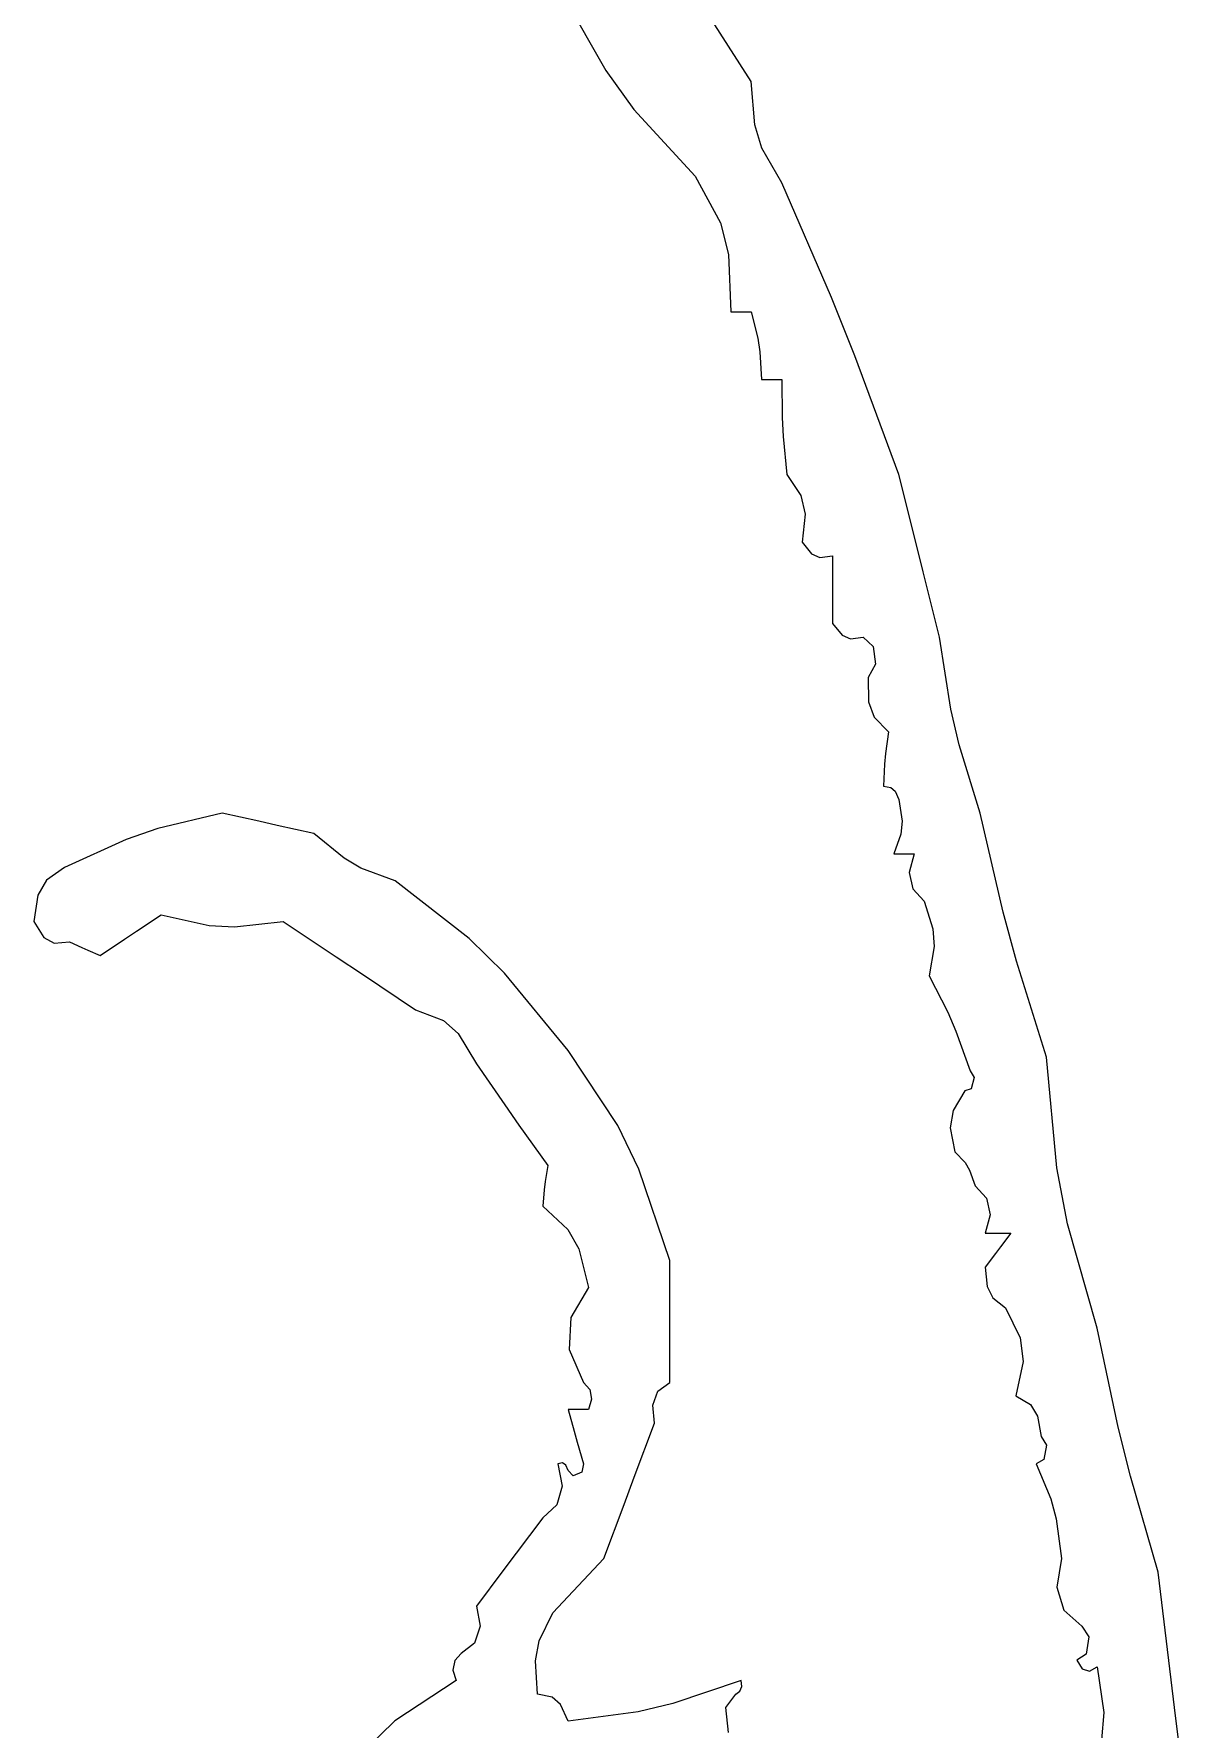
# Model space of a CAD drawing. Extents: x -446699 to 757189, y -606167 to -103070.
# Drawn here: x -297592.4 to -297351, y -470864 to -470508.5 of the extents above; entities that cross this region are included whole.
import ezdxf

# ---------------------------------------------------------------- set-up
doc = ezdxf.new("R2010")
doc.units = 0
doc.header["$LTSCALE"] = 1000
doc.header["$MEASUREMENT"] = 0
doc.layers.add('_0', color=7, linetype='Continuous')

# ---------------------------------------------------------------- blocks, each defined once
blk = doc.blocks.new('dianziq11')
for p, q in [((1210008.1, -133369.5), (1209595.1, -132723.5)), ((1209149.1, -132947.9), (1209361.5, -133321.3)), ((1209361.5, -133321.3), (1209487, -133494.6)), ((1210024.3, -133562.9), (1210008.1, -133369.5)), ((1209487, -133494.6), (1209759.4, -133791.1)), ((1210055.3, -133666.3), (1210024.3, -133562.9)), ((1210143.7, -133821.2), (1210055.3, -133666.3)), ((1209759.4, -133791.1), (1209870.8, -133998.8)), ((1210364, -134330.1), (1210143.7, -133821.2)), ((1209870.8, -133998.8), (1209907.5, -134138.5)), ((1209907.5, -134138.5), (1209917.7, -134393.4)), ((1209917.7, -134393.4), (1209953.9, -134393.4)), ((1209953.9, -134393.4), (1209971.9, -134393.4)), ((1209971.9, -134393.4), (1210008.1, -134393.4)), ((1210008.1, -134393.4), (1210036.8, -134510.1)), ((1210468.2, -134589.6), (1210364, -134330.1)), ((1210036.8, -134510.1), (1210046, -134572)), ((1210046, -134572), (1210053.3, -134694.5)), ((1210663.7, -135116.1), (1210468.2, -134589.6)), ((1210053.3, -134694.5), (1210089.5, -134694.5)), ((1210089.5, -134694.5), (1210107.6, -134694.5)), ((1210107.6, -134694.5), (1210143.7, -134694.5)), ((1210143.7, -134694.5), (1210145, -134863.6)), ((1210145, -134863.6), (1210149.6, -134948.5)), ((1210149.6, -134948.5), (1210166.3, -135116.1)), ((1210166.3, -135116.1), (1210228.6, -135210.7)), ((1210736, -135405.2), (1210663.7, -135116.1)), ((1210228.6, -135210.7), (1210247.1, -135292.7)), ((1210247.1, -135292.7), (1210234.2, -135417.3)), ((1210234.2, -135417.3), (1210275.8, -135469.6)), ((1210772.2, -135549.8), (1210736, -135405.2)), ((1210275.8, -135469.6), (1210313, -135486.1)), ((1210313, -135486.1), (1210369.8, -135477.5)), ((1210369.8, -135477.5), (1210369.8, -135597.9)), ((1210369.8, -135597.9), (1210369.8, -135658.2)), ((1210844.5, -135838.9), (1210772.2, -135549.8)), ((1210369.8, -135658.2), (1210369.8, -135778.6)), ((1210369.8, -135778.6), (1210411.4, -135830.9)), ((1210411.4, -135830.9), (1210448.6, -135847.5)), ((1210448.6, -135847.5), (1210505.4, -135838.9)), ((1210505.4, -135838.9), (1210550, -135881.8)), ((1210550, -135881.8), (1210559.8, -135959.7)), ((1210895, -136159.6), (1210844.5, -135838.9)), ((1210559.8, -135959.7), (1210528, -136019.6)), ((1210528, -136019.6), (1210528.5, -136127.3)), ((1210528.5, -136127.3), (1210554, -136195.4)), ((1210554, -136195.4), (1210618.5, -136260.5)), ((1210931.8, -136318.8), (1210895, -136159.6)), ((1210618.5, -136260.5), (1210605.2, -136356)), ((1210605.2, -136356), (1210600.7, -136404.5)), ((1211025.4, -136621.8), (1210931.8, -136318.8)), ((1210600.7, -136404.5), (1210595.9, -136501.4)), ((1210595.9, -136501.4), (1210628.2, -136507.2)), ((1210628.2, -136507.2), (1210647.2, -136524.1)), ((1210647.2, -136524.1), (1210663.7, -136561.6)), ((1210663.7, -136561.6), (1210678.1, -136656.8)), ((1207657.1, -136621.8), (1207372.1, -136690)), ((1207819.9, -136658), (1207657.1, -136621.8)), ((1207901.2, -136676.1), (1207819.9, -136658)), ((1210678.1, -136656.8), (1210672.6, -136715)), ((1211127.3, -137062.4), (1211025.4, -136621.8)), ((1207372.1, -136690), (1207230.4, -136738.7)), ((1208064, -136712.2), (1207901.2, -136676.1)), ((1208198.8, -136821.8), (1208064, -136712.2)), ((1210672.6, -136715), (1210641.1, -136802.5)), ((1207230.4, -136738.7), (1206956.3, -136862.8)), ((1210641.1, -136802.5), (1210677.2, -136802.5)), ((1210677.2, -136802.5), (1210695.3, -136802.5)), ((1210695.3, -136802.5), (1210731.5, -136802.5)), ((1210731.5, -136802.5), (1210709.7, -136885.3)), ((1206956.3, -136862.8), (1206876.4, -136919.2)), ((1208273.8, -136865.6), (1208198.8, -136821.8)), ((1208425.7, -136923), (1208273.8, -136865.6)), ((1210709.7, -136885.3), (1210725.4, -136958.4)), ((1206876.4, -136919.2), (1206838.9, -136985.7)), ((1208755.3, -137179.2), (1208425.7, -136923)), ((1210725.4, -136958.4), (1210776.7, -137013.3)), ((1206838.9, -136985.7), (1206820.7, -137103.7)), ((1210776.7, -137013.3), (1210815, -137136.2)), ((1206820.7, -137103.7), (1206864.7, -137174.2)), ((1207277.2, -137145.5), (1207385.8, -137073.6)), ((1207385.8, -137073.6), (1207600.1, -137120.6)), ((1207711.8, -137126.8), (1207928.4, -137103.7)), ((1207928.4, -137103.7), (1208163.7, -137259.7)), ((1211186.4, -137280.2), (1211127.3, -137062.4)), ((1206864.7, -137174.2), (1206910.2, -137200.2)), ((1207114.5, -137254.3), (1207222.9, -137181.6)), ((1207222.9, -137181.6), (1207277.2, -137145.5)), ((1207600.1, -137120.6), (1207711.8, -137126.8)), ((1208912.4, -137333.2), (1208755.3, -137179.2)), ((1210815, -137136.2), (1210820.4, -137214.5)), ((1206910.2, -137200.2), (1206978.9, -137194)), ((1206978.9, -137194), (1207033.2, -137218.1)), ((1207033.2, -137218.1), (1207060.3, -137230.2)), ((1207060.3, -137230.2), (1207114.5, -137254.3)), ((1208163.7, -137259.7), (1208281.2, -137338)), ((1210820.4, -137214.5), (1210799.3, -137344.6)), ((1208281.2, -137338), (1208516.1, -137495.2)), ((1209194.3, -137675.9), (1208912.4, -137333.2)), ((1211319.3, -137706), (1211186.4, -137280.2)), ((1210799.3, -137344.6), (1210881, -137505.5)), ((1208516.1, -137495.2), (1208641.3, -137543.8)), ((1208641.3, -137543.8), (1208705.5, -137600.8)), ((1210881, -137505.5), (1210917.6, -137590.8)), ((1208705.5, -137600.8), (1208787.4, -137736.1)), ((1210917.6, -137590.8), (1210980.2, -137766.2)), ((1209414.6, -138009.6), (1209194.3, -137675.9)), ((1211366.5, -138198.6), (1211319.3, -137706)), ((1208787.4, -137736.1), (1208912.8, -137918.2)), ((1210980.2, -137766.2), (1210998.1, -137795.9)), ((1210957.6, -137856.5), (1210904.9, -137942.7)), ((1210985.3, -137847.2), (1210957.6, -137856.5)), ((1210998.1, -137795.9), (1210985.3, -137847.2)), ((1208912.8, -137918.2), (1208976.1, -138008.6)), ((1208976.1, -138008.6), (1209103.9, -138187.8)), ((1209509, -138204.5), (1209414.6, -138009.6)), ((1210904.9, -137942.7), (1210892, -138019.9)), ((1210892, -138019.9), (1210912.3, -138127.6)), ((1210912.3, -138127.6), (1210958.2, -138174.6)), ((1209103.9, -138187.8), (1209092.3, -138259.4)), ((1209646.4, -138609.4), (1209509, -138204.5)), ((1210958.2, -138174.6), (1210978.4, -138208.2)), ((1210978.4, -138208.2), (1211002.8, -138278.1)), ((1211412.9, -138446.3), (1211366.5, -138198.6)), ((1209087.8, -138295.7), (1209081.3, -138368.5)), ((1209092.3, -138259.4), (1209087.8, -138295.7)), ((1211002.8, -138278.1), (1211054.1, -138333.1)), ((1209081.3, -138368.5), (1209192.6, -138471.6)), ((1211054.1, -138333.1), (1211069.8, -138406.2)), ((1211069.8, -138406.2), (1211048, -138489)), ((1211545.3, -138910.6), (1211412.9, -138446.3)), ((1209192.6, -138471.6), (1209241.6, -138558.6)), ((1211048, -138489), (1211093.2, -138489)), ((1211093.2, -138489), (1211115.8, -138489)), ((1211115.8, -138489), (1211161, -138489)), ((1211161, -138489), (1211115.8, -138549.2)), ((1209241.6, -138558.6), (1209284.7, -138729.9)), ((1209646.4, -138826.2), (1209646.4, -138609.4)), ((1211093.2, -138579.3), (1211048, -138639.5)), ((1211115.8, -138549.2), (1211093.2, -138579.3)), ((1211048, -138639.5), (1211056.7, -138725.6)), ((1209284.7, -138729.9), (1209206.1, -138862.6)), ((1211056.7, -138725.6), (1211082.1, -138776.4)), ((1209646.4, -138934.7), (1209646.4, -138826.2)), ((1211082.1, -138776.4), (1211138.4, -138820.2)), ((1211138.4, -138820.2), (1211203.6, -138952.8)), ((1209206.1, -138862.6), (1209198.5, -139005.2)), ((1211638.5, -139350.5), (1211545.3, -138910.6)), ((1209646.4, -139151.5), (1209646.4, -138934.7)), ((1211203.6, -138952.8), (1211215.9, -139059.2)), ((1209198.5, -139005.2), (1209262.1, -139151.5)), ((1211215.9, -139059.2), (1211183.6, -139211.7)), ((1209262.1, -139151.5), (1209290.9, -139183.1)), ((1209290.9, -139183.1), (1209298.9, -139226)), ((1209570.7, -139252), (1209593.6, -139191.1)), ((1209593.6, -139191.1), (1209646.4, -139151.5)), ((1211183.6, -139211.7), (1211248.2, -139249.7)), ((1209230.5, -139271.9), (1209194.3, -139271.9)), ((1209194.3, -139271.9), (1209221.4, -139368.3)), ((1209248.5, -139271.9), (1209230.5, -139271.9)), ((1209284.7, -139271.9), (1209248.5, -139271.9)), ((1209298.9, -139226), (1209284.7, -139271.9)), ((1209578.6, -139332.2), (1209570.7, -139252)), ((1211248.2, -139249.7), (1211280.3, -139300.9)), ((1209221.4, -139368.3), (1209235, -139416.5)), ((1209488.2, -139573.1), (1209578.6, -139332.2)), ((1211280.3, -139300.9), (1211296.6, -139392.4)), ((1211693, -139568.2), (1211638.5, -139350.5)), ((1209235, -139416.5), (1209262.1, -139512.8)), ((1211296.6, -139392.4), (1211320.2, -139430.9)), ((1211320.2, -139430.9), (1211308.4, -139493.6)), ((1209169.1, -139509.2), (1209149.1, -139512.8)), ((1209149.1, -139512.8), (1209167.9, -139612.7)), ((1209184.5, -139519.4), (1209169.1, -139509.2)), ((1209194.3, -139543), (1209184.5, -139519.4)), ((1209262.1, -139512.8), (1209255.1, -139549.8)), ((1211308.4, -139493.6), (1211274, -139512.8)), ((1211274, -139512.8), (1211339.5, -139669.3)), ((1209216.6, -139566.9), (1209194.3, -139543)), ((1209255.1, -139549.8), (1209216.6, -139566.9)), ((1209443, -139693.5), (1209488.2, -139573.1)), ((1211816.6, -139994.7), (1211693, -139568.2)), ((1209167.9, -139612.7), (1209144.7, -139695.1)), ((1211339.5, -139669.3), (1211363.3, -139758.2)), ((1209144.7, -139695.1), (1209081.3, -139753.8)), ((1209352.5, -139934.5), (1209443, -139693.5)), ((1209081.3, -139753.8), (1208963.7, -139910.4)), ((1211363.3, -139758.2), (1211387.1, -139934.5)), ((1208963.7, -139910.4), (1208904.9, -139988.7)), ((1209262.1, -140030.8), (1209352.5, -139934.5)), ((1211387.1, -139934.5), (1211365.7, -140061)), ((1208904.9, -139988.7), (1208787.4, -140145.3)), ((1209216.9, -140079), (1209262.1, -140030.8)), ((1211895, -140645.8), (1211816.6, -139994.7)), ((1209126.5, -140175.4), (1209216.9, -140079)), ((1211365.7, -140061), (1211396.5, -140163.6)), ((1208787.4, -140145.3), (1208803.1, -140234.6)), ((1209065.9, -140300.7), (1209126.5, -140175.4)), ((1211396.5, -140163.6), (1211477.5, -140235.6)), ((1208803.1, -140234.6), (1208779, -140309.7)), ((1211477.5, -140235.6), (1211507.8, -140281.9)), ((1208779, -140309.7), (1208719.6, -140356.1)), ((1209049.5, -140388.2), (1209065.9, -140300.7)), ((1211507.8, -140281.9), (1211496.2, -140358.9)), ((1208690.8, -140387.7), (1208682.8, -140430.6)), ((1208719.6, -140356.1), (1208690.8, -140387.7)), ((1209058.7, -140536.7), (1209049.5, -140388.2)), ((1211496.2, -140358.9), (1211454.9, -140386.2)), ((1211454.9, -140386.2), (1211478.6, -140424.5)), ((1211478.6, -140424.5), (1211510.8, -140435.2)), ((1211510.8, -140435.2), (1211545.3, -140416.3)), ((1211545.3, -140416.3), (1211574.6, -140618.8)), ((1208697, -140476.5), (1208424.4, -140655.2)), ((1208682.8, -140430.6), (1208697, -140476.5)), ((1209962.9, -140476.5), (1209660.3, -140578.7)), ((1209965.6, -140503.2), (1209962.9, -140476.5)), ((1209123.1, -140549.9), (1209058.7, -140536.7)), ((1209160.4, -140583), (1209123.1, -140549.9)), ((1209895, -140596.9), (1209940.3, -140536.7)), ((1209940.3, -140536.7), (1209958, -140523.7)), ((1209958, -140523.7), (1209965.6, -140503.2)), ((1209194.3, -140657.2), (1209160.4, -140583)), ((1209504.9, -140615.2), (1209194.3, -140657.2)), ((1209660.3, -140578.7), (1209504.9, -140615.2)), ((1209906.8, -140706.7), (1209895, -140596.9)), ((1211574.6, -140618.8), (1211563.9, -140740.4)), ((1211935.7, -140971.1), (1211895, -140645.8)), ((1208424.4, -140655.2), (1208294.4, -140783.5))]:
    blk.add_line(p, q)
blk = doc.blocks.new('YHYHHRR')
at = {"layer": '_0', "xscale": 0.0471933356930011, "yscale": 0.0471933356930011, "zscale": 0.0471933356930011}
blk.add_blockref('dianziq11', (208274.73, 478345.14), dxfattribs=at)

msp = doc.modelspace()

# ---------------------------------------------------------------- block references
msp.add_blockref('YHYHHRR', (-562821.06, -942569.44))

doc.saveas('drawing.dxf')
